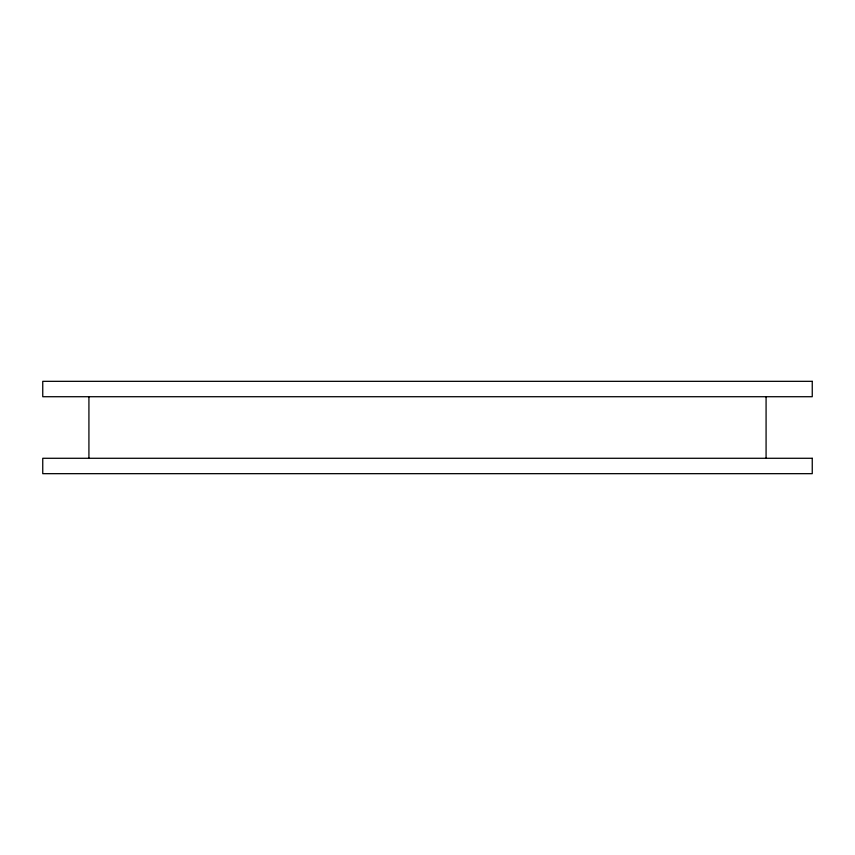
<?xml version="1.0" encoding="UTF-8"?>
<svg xmlns="http://www.w3.org/2000/svg" width="855" height="855" viewBox="0 0 855 855"><rect width="100%" height="100%" fill="white"/><g stroke="black" fill="none" stroke-linecap="round" stroke-linejoin="round"><path stroke-width="1.28" d="M766.08 396.72L766.08 458.28M88.92 396.72L88.92 458.28M812.25 381.33L42.75 381.33L42.75 396.72L812.25 396.72L812.25 381.33M812.25 458.28L42.75 458.28L42.75 473.67L812.25 473.67L812.25 458.28"/></g></svg>
